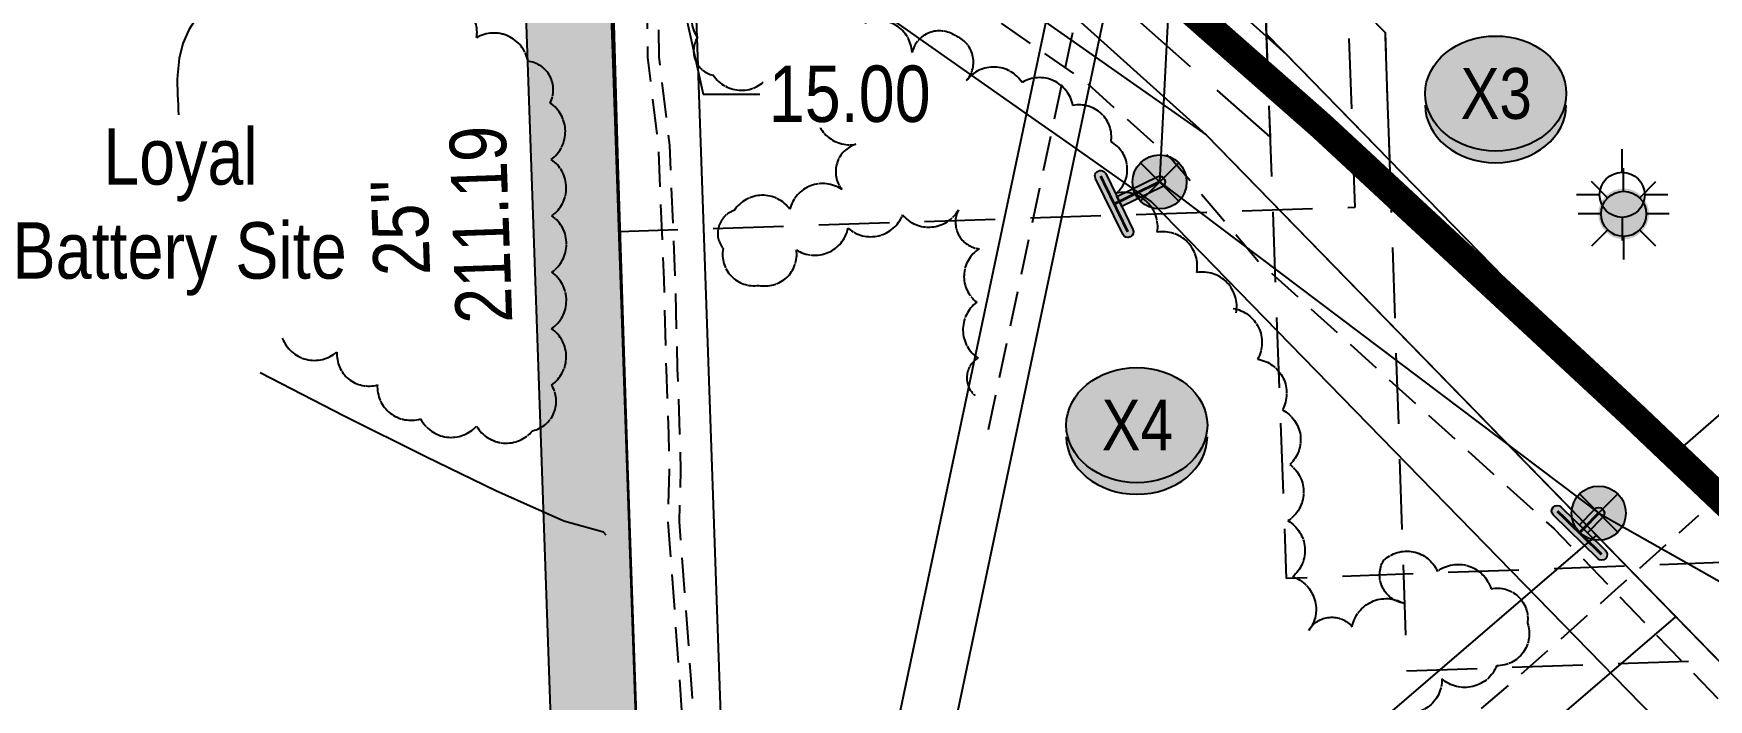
# Model space of a CAD drawing. Extents: x 675835 to 685285, y 5733153 to 5738077.
# Drawn here: x 676669.8 to 676966.6, y 5737029.4 to 5737147.4 of the extents above; entities that cross this region are included whole.
import ezdxf
from ezdxf.enums import TextEntityAlignment as Align

# ---------------------------------------------------------------- set-up
doc = ezdxf.new("R2010")
doc.units = 0
doc.header["$LTSCALE"] = 5
doc.header["$PDMODE"] = 34
doc.header["$PDSIZE"] = 0.03
for name, pattern in [('0', [1, 1, 0]), ('foc-ACCESSROAD', [3.75, 2.5, -1.25]), ('foc-FLOWLINE', [3.75, 2.5, -1.25]), ('foc-QUARTERLINE', [33, 25, -3, 2, -3]), ('POWERLINE5', [7.799999999999997, 2.399999999999999, -0.6, 0.6, -0.6, 0.6, -0.6, 2.399999999999999]), ('UG_PIPE', [1.875, 1.25, -0.625])]:
    doc.linetypes.add(name, pattern=pattern)
doc.layers.get('Defpoints').update_dxf_attribs({"color": 9})
for name, color, linetype in [('AS-FENCE', 48, 'foc-FENCE'), ('AS-PIPE-UG', 44, 'UG_PIPE'), ('AS-POWER', 104, 'foc-POWER'), ('AS-POWER-EXISTING', 72, 'POWERLINE5'), ('AS-POWER-EXISTING-ANC', 72, 'Continuous'), ('AS-ROADS', 254, 'Continuous'), ('C-AR', 13, 'foc-ACCESSROAD'), ('C-RW', 13, 'Continuous'), ('C-WS', 13, 'foc-ACCESSROAD'), ('C-WS-S', 8, 'Continuous'), ('F-EZE', 190, 'foc-FLOWLINE'), ('F-WS', 190, 'foc-ACCESSROAD'), ('F-WS-S', 8, 'Continuous'), ('L-BD1', 253, 'Continuous'), ('L-SECQ', 8, 'foc-QUARTERLINE'), ('P-CROSSINGS', 250, 'Continuous'), ('P-PROPOSED', 10, 'Continuous'), ('P-PROPOSED-H', 21, 'Continuous'), ('P-TXT', 4, 'Continuous'), ('T-BUSH', 110, '0')]:
    doc.layers.add(name, color=color, linetype=linetype)
doc.layers.add('C-RW-T', color=13, linetype='Continuous', lineweight=9)
doc.layers.add('C-VCE-T', color=13, linetype='Continuous', lineweight=9)
doc.styles.add('80CG', font='ARIALN.TTF', dxfattribs={"height": 10})
doc.styles.add('80L', font='ARIALN.TTF', dxfattribs={"height": 10})
doc.styles.add('Crossing', font='ARIALN.TTF', dxfattribs={"height": 10})
doc.styles.add('foc-LtypeFont', font='ARIALN.TTF', dxfattribs={"height": 7.349999999999999})
doc.linetypes.add('foc-FENCE', pattern='A,10,-1,["X",foc-LtypeFont,S=0.2,R=0,X=-0.625,Y=-0.75],-1.239999999999999', length=12.24)
doc.linetypes.add('foc-POWER', pattern='A,6,-1,["P",foc-LtypeFont,S=0.2,R=0,X=-0.625,Y=-0.75],-1.239999999999999,4', length=12.24)
doc.dimstyles.new('Compass 5 000', dxfattribs={"dimscale": 5, "dimtxt": 9, "dimasz": 2, "dimexe": 0.2, "dimexo": 0.0625, "dimgap": 0.5, "dimtad": 0, "dimtih": 1, "dimtoh": 1, "dimzin": 0, "dimdsep": 46, "dimtxsty": '80CG', "dimcen": 0.1, "dimse1": 1, "dimse2": 1, "dimclrd": 256, "dimclrt": 256, "dimaunit": 1, "dimadec": 4, "dimazin": 0, "dimtfac": 0.06, "dimtofl": 0, "dimtmove": 0, "dimatfit": 1, "dimfxl": 0.2, "dimtolj": 1, "dimtzin": 0, "dimlwd": -1, "dimarcsym": 0})

# ---------------------------------------------------------------- blocks, each defined once
blk = doc.blocks.new('GAS')
h = blk.add_hatch(color=255)
h.dxf.hatch_style = 1
edge = h.paths.add_edge_path()
edge.add_arc((0, 0), 0.9, 0, 360)
for p, q in [((0, 0.8077887887338874), (0, 1.615577579286764)), ((-0.5711929310346023, 0.5711929297831376), (-1.142385862069204, 1.142385861385264)), ((0.5711929310309642, 0.5711929297831376), (1.142385862065566, 1.142385861385264)), ((-0.8077887898725749, 0), (-1.615577579628734, 0)), ((1.615577579625096, 0), (0.8077887898689368, 0)), ((-0.5711929310346023, -0.5711929316021271), (-1.142385862069204, -1.142385863204253)), ((1.142385862065566, -1.142385863204253), (0.5711929310309642, -0.5711929316021271)), ((0, -0.8077887905528768), (0, -1.615577581105753))]:
    blk.add_line(p, q)
blk.add_circle((0, 0), 0.8000000000000003)
blk = doc.blocks.new('GABD')
for p, q in [((0, 0.8077887898252811), (0, 1.615577579648743)), ((-0.8077887898243716, 0), (-1.615577579648743, 0)), ((1.615577579648743, 0), (0.8077887898243716, 0)), ((0, -0.8077887898252811), (0, -1.615577579648743))]:
    blk.add_line(p, q)
blk.add_circle((0, 0), 0.8)
blk = doc.blocks.new('*D467')
at = {"layer": 'C-RW-T', "transparency": 16777216}
for p, q in [((676610.6572362627, 5737051.532395105), (676613.8818301184, 5737060.998228109)), ((676600.9658766752, 5737023.083295606), (676591.538806292, 5736995.410020159)), ((676591.538806292, 5736995.410020159), (676581.538806292, 5736995.410020159))]:
    blk.add_line(p, q, dxfattribs=at)
for points in [[(676609.0795974287, 5737052.069827414), (676612.2348750969, 5737050.994962796), (676607.4326424072, 5737042.0665621)], [(676599.3882378412, 5737023.620727915), (676602.5435155095, 5737022.545863297), (676604.1904705307, 5737032.54912861)]]:
    blk.add_solid(points, dxfattribs=at)
at = {"layer": 'Defpoints', "color": 0, "transparency": 16777216}
for p in [(676604.1904705307, 5737032.54912861), (676724.9177890336, 5737002.044528989), (676721.6756171572, 5736992.527095499)]:
    blk.add_point(p, dxfattribs=at)
at = {"layer": 'C-RW-T', "transparency": 16777216, "insert": (676542.4528581342, 5736995.410020159), "char_height": 10, "attachment_point": 5, "style": '80CG'}
blk.add_mtext('\\A1;Loyal\\P10.06 P/L R/W\\PPlan 1605 HN', dxfattribs=at)
blk = doc.blocks.new('*D473')
at = {"layer": 'C-RW-T', "transparency": 16777216}
for p, q in [((676682.3719626482, 5737248.849391003), (676684.6071768563, 5737258.596381177)), ((676674.5487129205, 5737214.734925399), (676670.5686660217, 5737197.379327946)), ((676670.5686660217, 5737197.379327946), (676660.5686660215, 5737197.379327946))]:
    blk.add_line(p, q, dxfattribs=at)
for points in [[(676680.7474642859, 5737249.221926704), (676683.9964610104, 5737248.476855301), (676680.1367484402, 5737239.10240083)], [(676672.9242145582, 5737215.1074611), (676676.1732112827, 5737214.362389697), (676676.7839271285, 5737224.481915572)]]:
    blk.add_solid(points, dxfattribs=at)
at = {"layer": 'Defpoints', "color": 0, "transparency": 16777216}
for p in [(676680.1367484402, 5737239.10240083), (676699.4557268423, 5737234.672104478), (676696.1029055306, 5737220.05161922)]:
    blk.add_point(p, dxfattribs=at)
at = {"layer": 'C-RW-T', "transparency": 16777216, "insert": (676621.4827178634, 5737197.379327947), "char_height": 10, "attachment_point": 5, "style": '80CG'}
blk.add_mtext('\\A1;Loyal\\P15.00 P/L R/W\\PPlan 151 3345', dxfattribs=at)
blk = doc.blocks.new('POWERPOLE')
h = blk.add_hatch(color=255)
edge = h.paths.add_edge_path()
edge.add_arc((0, 0), 0.9600000000000002, 0, 360)
at = {"linetype": 'Continuous'}
for p, q in [((0.678822509938982, -0.678822509938982), (-0.678822509938982, 0.678822509938982)), ((-0.678822509938982, -0.678822509938982), (0.678822509938982, 0.678822509938982))]:
    blk.add_line(p, q, dxfattribs=at)
blk.add_circle((0, 0), 0.9600000000000002, dxfattribs=at)
blk = doc.blocks.new('*U495')
h = blk.add_hatch(color=255)
h.dxf.hatch_style = 1
edge = h.paths.add_edge_path()
edge.add_arc((-0.4818173715141505, 0.9888640050619678), 0.2000000000000001, 25.977349259050186, 205.9773492590502, ccw=False)
edge.add_line((-0.3020239160483382, 1.076467163519086), (0.2673966139229307, -0.09219029700869408))
edge.add_line((0.2673966139229306, -0.09219029700869404), (0.6616108269799629, -0.9012608466048495))
edge.add_arc((0.4818173715141505, -0.9888640050619678), 0.2000000000000001, -154.02265074094976, 25.977349259050186, ccw=False)
edge.add_line((0.3020239160483382, -1.076467163519086), (-0.6616108269799629, 0.9012608466048495))
h = blk.add_hatch(color=255)
h.dxf.hatch_style = 1
edge = h.paths.add_edge_path()
edge.add_arc((1.607286418438889, 0.7831395555287601), 0.2, -64.02265074094993, 115.97734925905019, ccw=False)
edge.add_line((1.694889576896007, 0.6033461000629479), (0.2673966139229307, -0.09219029700869408))
edge.add_line((0.2673966139229306, -0.09219029700869404), (0.09219029700869408, 0.2673966139229306))
edge.add_line((0.09219029700869406, 0.2673966139229306), (1.519683259981771, 0.9629330109945724))
at = {"color": 255}
blk.add_lwpolyline([(-0.6616108269799629, 0.9012608466048495, -0.9999999999999999), (-0.3020239160483382, 1.076467163519086), (0.2673966139229306, -0.09219029700869404), (0.6616108269799629, -0.9012608466048495, -0.9999999999999999), (0.3020239160483382, -1.076467163519086)], format="xyb", close=True, dxfattribs=at)
at = {"color": 72, "const_width": 0.1, "flags": 128}
for points in [[(-0.4818173715141505, 0.9888640050619678), (0.4818173715141505, -0.9888640050619678)], [(1.607286418438889, 0.7831395555287601), (0, 0)]]:
    blk.add_lwpolyline(points, dxfattribs=at)
at = {"color": 255, "flags": 128}
blk.add_lwpolyline([(1.519683259981771, 0.9629330109945724, -0.9999999999999999), (1.694889576896007, 0.6033461000629479), (0.2673966139229306, -0.09219029700869404), (0.09219029700869406, 0.2673966139229306)], format="xyb", close=True, dxfattribs=at)
blk = doc.blocks.new('*U502')
h = blk.add_hatch(color=255)
h.dxf.hatch_style = 1
edge = h.paths.add_edge_path()
edge.add_arc((-0.7860250330277416, 0.7695223501976651), 0.2, 45.60782372581281, 225.6078237258128, ccw=False)
edge.add_line((-0.646111878446348, 0.9124359925663454), (0.282826796950074, 0.003000487787286676))
edge.add_line((0.282826796950074, 0.003000487787286649), (0.9259381876091353, -0.6266087078289848))
edge.add_arc((0.7860250330277416, -0.7695223501976651), 0.2, -134.3921762741872, 45.60782372581281, ccw=False)
edge.add_line((0.646111878446348, -0.9124359925663454), (-0.9259381876091353, 0.6266087078289848))
h = blk.add_hatch(color=255)
h.dxf.hatch_style = 1
edge = h.paths.add_edge_path()
edge.add_arc((0.6807999999728054, 0.6954000001773242), 0.2, -44.39217627418742, 135.6078237258127, ccw=False)
edge.add_line((0.8237136423414855, 0.5554868455959303), (0.282826796950074, 0.003000487787286676))
edge.add_line((0.282826796950074, 0.003000487787286649), (-0.003000487787286621, 0.282826796950074))
edge.add_line((-0.003000487787286621, 0.2828267969500739), (0.5378863576041253, 0.835313154758718))
at = {"color": 255}
blk.add_lwpolyline([(-0.9259381876091353, 0.6266087078289848, -0.9999999999999999), (-0.646111878446348, 0.9124359925663454), (0.282826796950074, 0.003000487787286649), (0.9259381876091353, -0.6266087078289848, -0.9999999999999999), (0.646111878446348, -0.9124359925663454)], format="xyb", close=True, dxfattribs=at)
at = {"color": 72, "const_width": 0.1, "flags": 128}
for points in [[(-0.7860250330277416, 0.7695223501976651), (0.7860250330277416, -0.7695223501976651)], [(0.6807999999728054, 0.6954000001773242), (0, 0)]]:
    blk.add_lwpolyline(points, dxfattribs=at)
at = {"color": 255, "flags": 128}
blk.add_lwpolyline([(0.5378863576041253, 0.835313154758718, -0.9999999999999999), (0.8237136423414855, 0.5554868455959303), (0.282826796950074, 0.003000487787286649), (-0.003000487787286621, 0.2828267969500739)], format="xyb", close=True, dxfattribs=at)
blk = doc.blocks.new('*D648')
at = {"layer": 'Defpoints', "color": 0, "transparency": 16777216}
for p in [(676781.9162184445, 5737195.296548061), (676785.1700329818, 5737180.656545244), (676779.0054091364, 5737179.286426472)]:
    blk.add_point(p, dxfattribs=at)
at = {"layer": 'P-TXT', "transparency": 16777216}
for p, q in [((676773.5819846571, 5737203.688232026), (676771.4123747153, 5737213.450034765)), ((676781.1750190782, 5737169.524623734), (676788.4823235157, 5737136.64661046)), ((676788.4823235157, 5737136.64661046), (676798.4823235157, 5737136.646610461))]:
    blk.add_line(p, q, dxfattribs=at)
for points in [[(676775.2089517801, 5737204.049833683), (676771.9550175339, 5737203.326630369), (676775.7515945991, 5737193.926429288)], [(676782.8019862012, 5737169.886225391), (676779.548051955, 5737169.163022077), (676779.0054091364, 5737179.286426472)]]:
    blk.add_solid(points, dxfattribs=at)
at = {"layer": 'P-TXT', "transparency": 16777216, "insert": (676814.4202498456, 5737136.64661046), "char_height": 10, "attachment_point": 5, "style": '80CG', "bg_fill": 3, "box_fill_scale": 1.1, "bg_fill_color": 256, "bg_fill_true_color": 13158600, "bg_fill_transparency": 0}
blk.add_mtext('\\A1;15.00', dxfattribs=at)
blk = doc.blocks.new('xing2')
h = blk.add_hatch(color=50)
h.dxf.hatch_style = 1
edge = h.paths.add_edge_path()
edge.add_ellipse((0, 0), major_axis=(-12.5, 0), ratio=0.8162973455633619, start_angle=0, end_angle=360)
h = blk.add_hatch(color=250)
h.dxf.hatch_style = 1
edge = h.paths.add_edge_path()
edge.add_ellipse((0, -2.047489049626165), major_axis=(-12.5, 0), ratio=0.8162973455633619, start_angle=0, end_angle=180)
edge.add_line((12.5, -2.047489049626165), (12.5, 0))
edge.add_ellipse((0, 0), major_axis=(-12.5, 0), ratio=0.8162973455633619, start_angle=0, end_angle=180, ccw=False)
edge.add_line((-12.5, 0), (-12.5, -2.047489049626165))
at = {"color": 250}
blk.add_ellipse((0, 0), major_axis=(-12.5, 0), ratio=0.8162973455633619, dxfattribs=at)
blk.add_ellipse((0, -2.047489049626165), major_axis=(-12.5, 0), ratio=0.8162973455633619, start_param=0, end_param=3.141592653589793, dxfattribs=at)
at = {"color": 250, "style": 'Crossing'}
blk.add_attdef('CROSSING', text='', height=9, dxfattribs=at).set_placement((0.08916442567715421, 0.0199513138486509), align=Align.MIDDLE_CENTER)
at = {"color": 250, "style": 'Crossing', "flags": 1}
for tag, p in [('OWNER', (0.08916442567715421, -12.49201765665748)), ('DESCRIPTION', (0.08916442567715421, -25.770021277247)), ('LOCATION', (0.08916442567715421, -39.30337514164421)), ('DWG_REF', (0.08916442567715421, -52.83672900604233))]:
    blk.add_attdef(tag, text='', height=9, dxfattribs=at).set_placement(p, align=Align.MIDDLE_CENTER)

msp = doc.modelspace()

# ---------------------------------------------------------------- hatches: boundary and pattern name
at = {"layer": 'P-PROPOSED-H'}
h = msp.add_hatch(color=256, dxfattribs=at)
h.dxf.hatch_style = 1
h.paths.add_polyline_path([(676838.106, 5737233.743000006), (676846.8054150919, 5737194.208920453), (676771.1960896985, 5737177.56763896), (676795.181032838, 5736488.242544767), (676842.9701363441, 5735113.584789745), (676814.4685623333, 5735083.48741948), (676821.2833567384, 5734879.676412604), (676806.2944063832, 5734879.175229589), (676799.270193008, 5735089.249358829), (676827.7637342176, 5735119.338246541), (676780.1927602249, 5736487.72148699), (676755.7734771487, 5737189.529471612), (676828.9367409911, 5737205.632385666), (676823.4592375276, 5737230.519311712)])

# ---------------------------------------------------------------- linework, layer by layer
at = {"layer": 'AS-FENCE', "flags": 128}
for points in [[(676795.011713569, 5736495.74004934), (676792.5427135683, 5736556.959049343), (676789.5957135683, 5736648.728049343), (676775.4397135691, 5737059.75804934), (676773.4277135682, 5737124.105049344), (676772.6887135683, 5737149.014049344), (676771.7727135691, 5737171.701049333), (676771.4907135691, 5737183.63804934), (676770.9737135691, 5737194.53704934), (676770.3757135683, 5737207.571049337), (676770.0787135683, 5737216.760049338), (676769.6797135691, 5737227.74104934), (676769.2917135683, 5737238.251049343)], [(676771.2917135683, 5737058.501049337), (676770.8257135683, 5737059.041049333), (676763.7767135683, 5737060.984049337), (676751.7327135683, 5737066.332049337), (676739.3517135682, 5737072.369049343), (676724.8487135691, 5737079.573049337), (676709.9767135682, 5737087.276049344)]]:
    msp.add_lwpolyline(points, dxfattribs=at)
at = {"layer": 'AS-PIPE-UG', "flags": 128}
for points in [[(676839.0260450047, 5737077.232989672), (676858.3274912557, 5737168.215181506), (676846.506585868, 5737218.305257333)], [(676816.7145858695, 5737175.456257341), (676820.9685858709, 5737173.019257316), (676827.0545858727, 5737172.43225732), (676833.2095858712, 5737172.329257349), (676857.294585869, 5737171.251257342), (676868.4675858695, 5737169.739257346), (676810.1105858705, 5737172.542257349), (676811.9165858695, 5737170.30625732), (676815.8395858704, 5737167.190257319), (676816.3785858712, 5737166.656257341), (676822.467585868, 5737162.828257341), (676828.2455858717, 5737158.629257349), (676830.0145858704, 5737157.406257327), (676841.2985858695, 5737149.156257327), (676856.1215858689, 5737138.875257341), (676871.745585869, 5737124.855257333), (676886.8445858695, 5737107.007257354), (676939.1985858689, 5737059.599257349)], [(676912.0245858704, 5737015.673257331), (676931.2085858695, 5737031.899257332), (676940.2985858689, 5737040.005257339), (676950.1015858694, 5737048.780257348), (676964.8365858705, 5737062.039257323)], [(676968.2765858695, 5737029.475257327), (676939.1985858689, 5737059.599257349)]]:
    msp.add_lwpolyline(points, dxfattribs=at)
at = {"layer": 'AS-POWER', "flags": 128}
msp.add_lwpolyline([(676875.0065812897, 5737232.986746412), (676869.3105858689, 5737121.096257342), (676947.1055858695, 5737062.384257343), (677021.2175858695, 5737020.491257319)], dxfattribs=at)
at = {"layer": 'AS-ROADS', "const_width": 4.999109000000046, "flags": 128}
msp.add_lwpolyline([(676983.599585868, 5737050.802257346), (676953.2885858726, 5737079.622257319), (676898.0485858726, 5737130.925257342), (676838.6205858695, 5737183.270257323), (676830.963585868, 5737187.211257334)], dxfattribs=at)
at = {"layer": 'C-AR', "flags": 128}
msp.add_lwpolyline([(676910.0237447373, 5737124.957035339), (676851.1272968218, 5737185.42355838), (676871.6356512673, 5737186.210268778), (676909.2547095614, 5737147.588352931)], close=True, dxfattribs=at)
at = {"layer": 'C-RW', "flags": 128}
for points in [[(676862.0884317223, 5734881.030168077), (676836.6854649459, 5735676.574079969), (676811.3595202233, 5736488.421366511), (676798.2778134451, 5736908.299834101), (676852.8797135687, 5737166.886049333), (676838.184585869, 5737233.59825732), (676848.0085858705, 5737235.761257327), (676863.0024656226, 5737167.291817251), (676808.3095858705, 5736907.620257316), (676821.2160403153, 5736489.151301038), (676846.4835982997, 5735684.778436414), (676872.0846411238, 5734881.341690353)], [(676960.6435858727, 5737072.98425735), (676970.7025858706, 5737081.718257342), (676983.8955858706, 5737066.546257334), (676974.7155858697, 5737058.543257341)], [(675984.7915858694, 5736643.230257327), (676016.8725858688, 5736656.165257325), (676016.8725858688, 5736656.165257325), (676886.9056554737, 5736980.494131794), (676960.7655347947, 5737044.024547521), (676946.7019575932, 5737058.46205438), (676876.457122729, 5736998.041111319), (676430.3860907871, 5736831.807303822), (676009.6935858697, 5736675.249257314), (675984.1395858699, 5736664.955257317)]]:
    msp.add_lwpolyline(points, close=True, dxfattribs=at)
msp.add_lwpolyline([(677137.886888649, 5736399.266957323), (677141.8822581465, 5736499.622538782), (677154.7625858705, 5736823.150257341), (676890.1906390223, 5737094.644851875), (676867.8375858697, 5737117.61425732), (676854.5171145275, 5737127.004957892), (676845.505421096, 5737133.341975445), (676804.407585869, 5737162.267257342), (676803.5965858696, 5737183.600257319), (676818.8205858682, 5737184.184257328), (676819.3455858696, 5737170.381257316), (676877.5935454796, 5737129.407956541), (677170.2502252989, 5736829.093778979), (677153.073103051, 5736399.774363569)], dxfattribs=at)
at = {"layer": 'C-WS'}
msp.add_lwpolyline([(676772.2609988597, 5737150.737478366), (676768.7910313935, 5737250.653527861), (676862.3485702882, 5737253.899931601), (676863.4972699143, 5737220.795759032), (676891.7603455287, 5737221.908164822), (676893.7673158648, 5737170.916741025), (676887.4024328064, 5737170.69156697), (676888.874724602, 5737129.075023892), (676860.8181391752, 5737153.810370571), (676772.2609988597, 5737150.737478366)], dxfattribs=at)
at = {"layer": 'C-WS', "flags": 128}
msp.add_lwpolyline([(676988.1892917469, 5737036.996717518), (677034.949102538, 5737038.585663402), (677030.8085268895, 5737160.43533322), (676908.9588570774, 5737156.294757586), (676913.0994327291, 5737034.445087761), (676974.0242676319, 5737036.515375584)], close=True, dxfattribs=at)
at = {"layer": 'F-EZE', "flags": 128}
msp.add_lwpolyline([(676897.6704316132, 5737296.446918439), (676903.9047105038, 5737116.554671359), (676773.5975661774, 5737112.251663257), (676771.376713569, 5737176.200049344), (676767.3501126346, 5737292.14409267)], close=True, dxfattribs=at)
at = {"layer": 'F-WS', "flags": 128}
msp.add_lwpolyline([(676887.4024328064, 5737170.69156697), (677007.3004877561, 5737175.087555693), (677011.6964764803, 5737055.189500753), (676891.7984215302, 5737050.793512018)], close=True, dxfattribs=at)
at = {"layer": 'L-SECQ', "flags": 128}
msp.add_lwpolyline([(676795.2808649673, 5736487.891470704), (676767.3501126346, 5737292.14409267)], dxfattribs=at)
at = {"layer": 'P-PROPOSED'}
msp.add_lwpolyline([(676838.106, 5737233.743000011), (676846.8054150919, 5737194.208920459), (676771.1960896985, 5737177.567638962), (676795.181032838, 5736488.242544772), (676842.9701363441, 5735113.584789749), (676814.4685623333, 5735083.487419484), (676821.2833567384, 5734879.67641261), (676806.2944063832, 5734879.175229595), (676799.270193008, 5735089.249358834), (676827.7637342176, 5735119.338246543), (676780.1927602249, 5736487.721486997), (676755.7734771487, 5737189.529471618), (676828.9367409911, 5737205.632385667), (676823.4592375276, 5737230.519311717)], close=True, dxfattribs=at)
at = {"layer": 'T-BUSH', "flags": 128}
for points in [[(676882.8750731915, 5737097.878291151, 0.52056705), (676875.8912015066, 5737105.033002839, 0.52056705), (676868.9073298186, 5737112.187714528, 0.52056705), (676861.7000202462, 5737119.110437788, 0.52056705), (676860.7115780745, 5737128.183285781, 0.52056705), (676853.969068787, 5737134.637477941, 0.52056705), (676844.9525956867, 5737138.728159953, 0.52056705), (676835.1247713101, 5737139.059079652, 0.52056705), (676833.1056117505, 5737147.021021742, 0.52056705), (676825.4562035217, 5737144.056086339, 0.52056705), (676817.152210505, 5737149.244854756, 0.52056705), (676810.1569444577, 5737156.206418141, 0.52056705), (676804.8244989328, 5737163.636146314, 0.52056705), (676797.4260106118, 5737170.34798707, 0.52056705), (676789.3494715182, 5737172.969613847, 0.52056705), (676790.9558665071, 5737167.567947614, 0.52056705), (676797.1070395373, 5737161.913447142, 0.52056705), (676790.7476904964, 5737155.549436119, 0.52056705), (676787.4453944308, 5737146.660207502, 0.52056705), (676790.2420633052, 5737139.985874716, 0.52056705), (676800.1214832064, 5737139.838141948, 0.52056705), (676808.4979331978, 5737134.658436515, 0.52056705), (676815.5154978989, 5737127.780381564, 0.52056705), (676813.0066746029, 5737119.759861912, 0.52056705), (676803.8131229132, 5737116.251904788, 0.52056705), (676793.9901538182, 5737116.071081418, 0.52056705), (676791.9935082132, 5737109.259770956, 0.52056705), (676798.2904621506, 5737102.760622681, 0.52056705), (676804.9718190959, 5737109.024302183, 0.52056705), (676814.1419507546, 5737112.890354664, 0.52056705), (676823.7754350632, 5737115.236823091, 0.52056705), (676833.6760933102, 5737116.120035988, 0.52056705), (676837.3327593496, 5737109.224941655, 0.52056705), (676836.934241369, 5737099.750915161, 0.52056705), (676837.1619646243, 5737089.863379993, 0.52056705), (676836.648068747, 5737083.208790434, 0.52056705)], [(676882.3199023227, 5737098.670289361, -0.52056705), (676886.663779921, 5737089.665008125, -0.52056705), (676891.0674266254, 5737080.68908878, -0.52056705), (676892.3931163973, 5737071.007815332, -0.52056705), (676892.0543770582, 5737061.015337232, -0.52056705), (676892.8767468905, 5737051.105508922, -0.52056705), (676895.73102017, 5737041.587882637, -0.52056705), (676903.4408108518, 5737042.227922528, -0.52056705), (676912.5247465539, 5737046.404820369, -0.52056705), (676908.9821937442, 5737053.990399579, -0.52056705), (676918.5253730123, 5737052.086647506, -0.52056705), (676928.0269790869, 5737048.982449511, -0.52056705), (676934.4808583481, 5737042.872863316, -0.52056705), (676929.0358651867, 5737035.337491118, -0.52056705), (676919.3384271285, 5737033.01264996, -0.52056705), (676911.3033246754, 5737027.183984727, -0.52056705), (676907.6162669611, 5737017.892785836, -0.52056705), (676899.57087875, 5737015.471954286, -0.52056705), (676889.7408485728, 5737017.226112227, -0.52056705), (676879.9266619907, 5737018.852647766, -0.52056705), (676870.588152873, 5737019.226815361, -0.52056705)]]:
    msp.add_lwpolyline(points, format="xyb", dxfattribs=at)

# ---------------------------------------------------------------- block references
at = {"layer": 'AS-POWER-EXISTING', "xscale": 5.000000000000055, "yscale": 5.000000000000055, "zscale": 5.000000000000055}
for p in [(676869.3105858689, 5737121.096257342), (676947.1055858695, 5737062.384257343)]:
    msp.add_blockref('POWERPOLE', p, dxfattribs=at)
at = {"layer": 'AS-POWER-EXISTING-ANC', "xscale": 4.999077600000007, "yscale": 4.999077600000007, "zscale": 4.999077600000007}
msp.add_blockref('*U495', (676861.2755858704, 5737117.181257341), dxfattribs=at)
at = {"layer": 'AS-POWER-EXISTING-ANC', "color": 3, "xscale": 4.999077600000007, "yscale": 4.999077600000007, "zscale": 4.999077600000007}
msp.add_blockref('*U502', (676943.7015858717, 5737058.907257319), dxfattribs=at)
at = {"layer": 'C-WS-S', "xscale": 5.000000000000057, "yscale": 5.000000000000057, "zscale": 5.000000000000057}
msp.add_blockref('GAS', (676951.5275656834, 5737115.4236565), dxfattribs=at)
at = {"layer": 'F-WS-S', "xscale": 5.000000000000057, "yscale": 5.000000000000057, "zscale": 5.000000000000057}
msp.add_blockref('GABD', (676951.2670046118, 5737118.801533829), dxfattribs=at)
at = {"layer": 'P-CROSSINGS', "xscale": 0.9998155200000008, "yscale": 0.9998155200000008, "zscale": 0.9998155200000008}
for p, values in [((676928.8641767043, 5737136.745304282), {'CROSSING': 'X3'}), ((676865.277974912, 5737077.977175852), {'CROSSING': 'X4'})]:
    msp.add_blockref('xing2', p, dxfattribs=at).add_auto_attribs(values)

# ---------------------------------------------------------------- texts
at = {"layer": 'C-VCE-T', "insert": (676665.6294878746, 5737130.614817294), "char_height": 10.00000000000011, "attachment_point": 1, "style": '80L', "bg_fill": 3, "box_fill_scale": 1.15, "bg_fill_color": 256, "bg_fill_true_color": 256, "bg_fill_transparency": 0}
msp.add_mtext_dynamic_manual_height_columns('\\pi16.544;Loyal\\P\\pi0.47292;Battery Site', width=58.82442019099619, gutter_width=50.00000000000023, heights=[0], dxfattribs=at)
at = {"layer": 'L-BD1', "style": '80L'}
for s, p in [('211.19', (676749.0434966745, 5737113.520285653)), ("25''", (676734.8047095678, 5737113.025789235))]:
    msp.add_text(s, height=9.998155200000015, rotation=91.98900000000057, dxfattribs=at).set_placement(p, align=Align.MIDDLE)

# ---------------------------------------------------------------- dimensions: what is measured, and where the dimension line sits
at = {"layer": 'C-RW-T'}
for base, p1, p2, angle, text, picture, middle in [((676680.1367484402, 5737239.10240083), (676696.102905531, 5737220.051619221), (676699.4557268424, 5737234.672104478), 77.08405238486915, 'Loyal\\P15.00 P/L R/W\\PPlan 151 3345', '*D473', (676621.4827178634, 5737197.379327947)), ((676604.1904705307, 5737032.54912861), (676724.9177890335, 5737002.044528988), (676721.675617157, 5736992.527095498), 251.1882765189654, 'Loyal\\P10.06 P/L R/W\\PPlan 1605 HN', '*D467', (676542.4528581342, 5736995.410020159))]:
    dim = msp.add_linear_dim(base=base, p1=p1, p2=p2, angle=angle, text=text, dimstyle='Compass 5 000', dxfattribs=at)
    dim.commit()
    dim.dimension.update_dxf_attribs({"geometry": picture, "text_midpoint": middle, "dimtype": 161})

# ---------------------------------------------------------------- next in the draw order: linework, layer by layer
at = {"layer": 'AS-PIPE-UG', "flags": 128}
for points in [[(676672.5813028335, 5736517.25720071), (676672.9153589141, 5736507.699658543), (676674.9519429592, 5736502.942644132), (676680.5196587027, 5736501.561839845), (676685.1926885257, 5736502.682009218), (676699.0246643211, 5736507.052659086), (676708.431988943, 5736510.775105554), (676722.6758124036, 5736517.253129424), (676736.6901650073, 5736523.762364258), (676751.9466867766, 5736530.667536363), (676765.3248524299, 5736537.490390825), (676777.0576429145, 5736543.237919894), (676784.2352420161, 5736546.766411797), (676792.9229400131, 5736550.073643513), (676798.2815039128, 5736552.365796566), (676802.072787001, 5736556.723552943), (676803.4139065683, 5736560.424117202), (676803.496161202, 5736564.903156183), (676802.7954665255, 5736580.652246416), (676802.2069214527, 5736610.443218875), (676801.588794155, 5736639.287159074), (676800.532203757, 5736680.39713035), (676796.3509335177, 5736774.488211529), (676792.1275546782, 5736907.321674813), (676791.29733981, 5736940.71131642), (676790.0384948071, 5736971.831205715), (676788.901644086, 5736996.65261342), (676788.062134292, 5737007.009239007), (676787.3549284742, 5737017.965934796), (676786.2722581638, 5737033.734697656), (676784.25633663, 5737060.837532002), (676784.5009618326, 5737069.960262121), (676784.3505081331, 5737076.4943956), (676783.9334387963, 5737087.965302612), (676783.5372877081, 5737103.85236175), (676782.5282894769, 5737127.6325927), (676780.6538189572, 5737143.280129625), (676780.5509073419, 5737151.327026319), (676779.9011246363, 5737170.319674972), (676779.8272286323, 5737181.806509284), (676779.6839525696, 5737189.75146134), (676780.6308622803, 5737196.267484098), (676782.6906306575, 5737201.56637496), (676783.8816435317, 5737202.999860361), (676784.7934576988, 5737203.655812467)], [(676674.5797135682, 5736517.327049344), (676674.9007135695, 5736508.143049343), (676676.3987135682, 5736504.644049333), (676680.5277135683, 5736503.62004934), (676684.6577135696, 5736504.610049333), (676698.3547135682, 5736508.938049337), (676707.6497135683, 5736512.616049337), (676721.8407135695, 5736519.07004934), (676735.8567135682, 5736525.580049343), (676751.0797135682, 5736532.470049344), (676764.4307135682, 5736539.279049343), (676776.1767135691, 5736545.033049343), (676783.4367135683, 5736548.602049343), (676792.1737135682, 5736551.928049337), (676797.0737135691, 5736554.024049344), (676800.3197135683, 5736557.755049339), (676801.4207135682, 5736560.79304934), (676801.4957135683, 5736564.87704934), (676800.7967135691, 5736580.58804934), (676800.2077135682, 5736610.40204934), (676799.589713569, 5736639.240049344), (676798.5337135682, 5736680.327049344), (676794.3527135684, 5736774.412049334), (676790.1287135682, 5736907.265049334), (676789.2987135687, 5736940.646049344), (676788.0407135687, 5736971.745049337), (676786.9057135695, 5736996.526049344), (676786.0677135682, 5737006.864049343), (676785.359713569, 5737017.833049337), (676784.2777135683, 5737033.592049337), (676782.2547135683, 5737060.79004934), (676782.5007135683, 5737069.96404934), (676782.351713569, 5737076.435049334), (676781.9347135696, 5737087.904049343), (676781.5387135682, 5737103.785049337), (676780.5337135682, 5737127.471049337), (676778.6557135682, 5737143.148049337), (676778.5517135683, 5737151.28004934), (676777.9017135683, 5737170.27904934), (676777.827713569, 5737181.782049337), (676777.6817135683, 5737189.878049337), (676778.6847135683, 5737196.78004934), (676780.9447135683, 5737202.594049344), (676782.5067135682, 5737204.474049337), (676783.6257135683, 5737205.279049337)]]:
    msp.add_lwpolyline(points, dxfattribs=at)
at = {"layer": 'C-RW', "flags": 128}
msp.add_lwpolyline([(676405.7363921505, 5737371.292191529), (676668.167423166, 5737278.12185604), (676790.7435858697, 5737234.635257334), (676891.7155858707, 5737143.753257342), (677177.8185858706, 5736850.023257316), (677415.7125858697, 5736720.320257328), (677406.0735858704, 5736702.667257319), (677165.5245858696, 5736833.821257324), (676877.5935454796, 5737129.407956541), (676780.2605858728, 5737217.018257316), (676668.9160716352, 5737256.5193487), (676350.9906478, 5737369.394943354)], dxfattribs=at)
msp.add_lwpolyline([(676649.8604625439, 5736535.616455184), (676809.7285090616, 5736540.769842596), (676795.1080471157, 5737010.024082256), (676791.5754543578, 5737026.685460357), (676786.5854390658, 5737170.370558228), (676815.3070705223, 5737200.18279676), (676804.506713569, 5737210.588049344), (676771.376713569, 5737176.200049344), (676776.6327135683, 5737024.856049344), (676780.1597135691, 5737008.221049333), (676794.2719361228, 5736555.279118437), (676649.3770034469, 5736550.605987682)], close=True, dxfattribs=at)
at = {"layer": 'T-BUSH', "flags": 128}
msp.add_lwpolyline([(676713.8984453402, 5737093.409847681, 0.52056705), (676723.5877731302, 5737090.94407511, 0.52056705), (676730.7415231466, 5737085.11561744, 0.52056705), (676738.4036161263, 5737079.103139466, 0.52056705), (676748.316629714, 5737077.801114508, 0.52056705), (676758.2450759182, 5737076.987448187, 0.52056705), (676761.5863073289, 5737085.080206895, 0.52056705), (676761.6122113633, 5737095.078328539, 0.52056705), (676761.6381153972, 5737105.076450176, 0.52056705), (676761.6640194316, 5737115.074571819, 0.52056705), (676761.531863941, 5737125.0714623, 0.52056705), (676761.3502165356, 5737135.067967271, 0.52056705), (676757.3979578575, 5737142.505137136, 0.52056705), (676748.2953713865, 5737146.629487175, 0.52056705), (676741.8246554566, 5737153.242649887, 0.52056705), (676743.4320905801, 5737161.411448936, 0.52056705), (676750.9584096654, 5737167.991506725, 0.52056705), (676754.6340756033, 5737177.289495064, 0.52056705), (676755.7059055645, 5737187.043977804, 0.52056705), (676755.4124089788, 5737197.037824263, 0.52056705), (676751.9785388268, 5737204.541196788, 0.52056705), (676742.3104434244, 5737207.085925845, 0.52056705), (676732.4601139383, 5737208.79885212, 0.52056705), (676720.5558356867, 5737210.868950493, 0.52056705)], format="xyb", dxfattribs=at)

# ---------------------------------------------------------------- next in the draw order: leaders
at = {"layer": 'C-VCE-T', "path_type": 1}
msp.add_leader([(676797.9505321851, 5737161.668766982), (676695.3037567111, 5737140.005935861), (676695.4964733172, 5737132.961261421)], dimstyle='Compass 5 000', override={"dimgap": 0.5, "dimtad": 0}, dxfattribs=at)

# ---------------------------------------------------------------- next in the draw order: dimensions: what is measured, and where the dimension line sits
at = {"layer": 'P-TXT'}
dim = msp.add_linear_dim(base=(676779.0054091364, 5737179.286426472), p1=(676781.9162184441, 5737195.29654806), p2=(676785.1700329816, 5737180.656545243), angle=282.5306000001922, text='15.00', dimstyle='Compass 5 000', override={"dimtfill": 1}, dxfattribs=at)
dim.commit()
dim.dimension.update_dxf_attribs({"geometry": '*D648', "text_midpoint": (676814.4202498456, 5737136.64661046), "dimtype": 161})

doc.saveas('drawing.dxf')
